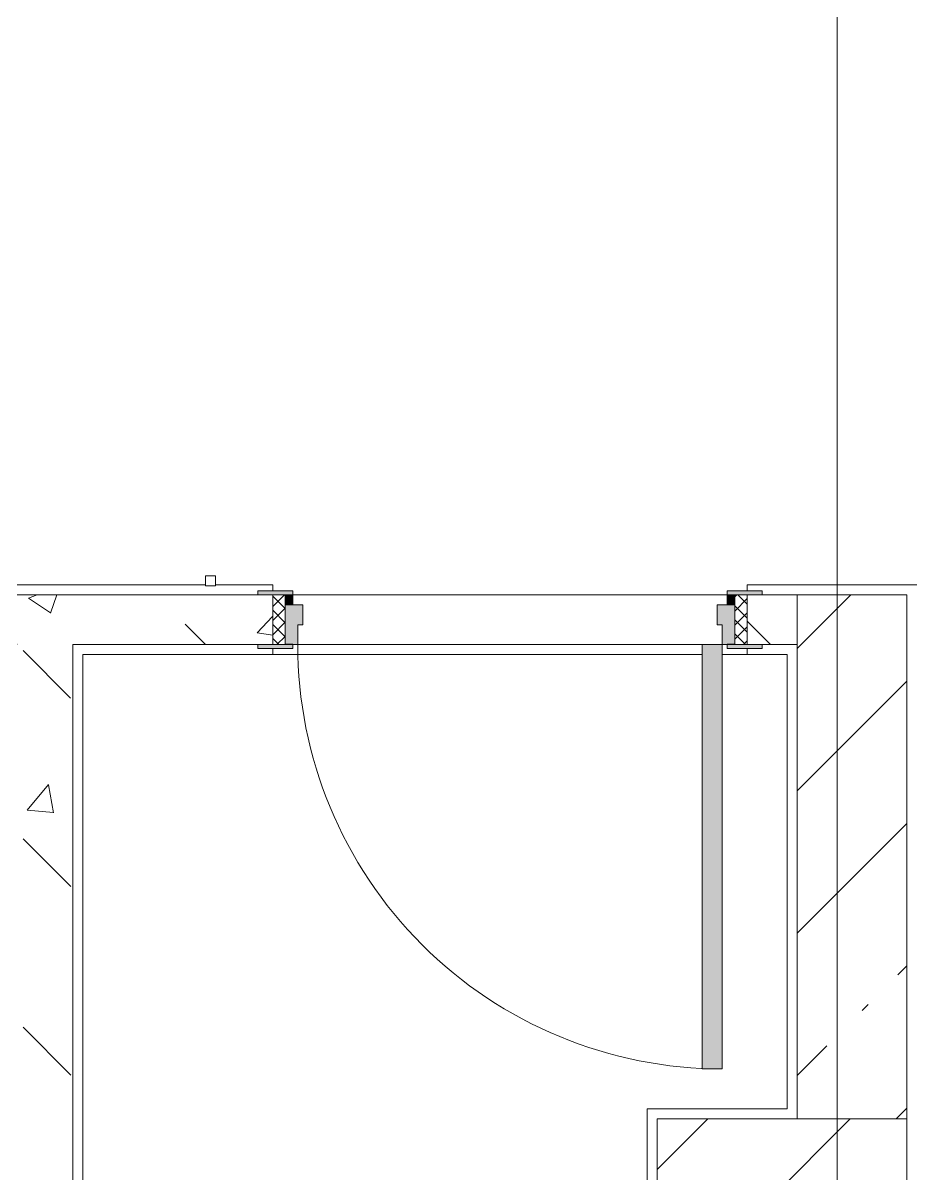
# Model space of a CAD drawing. Header units: millimetres. Extents: x 81494 to 296443, y -8553 to 29000.
# Drawn here: x 252363 to 254141, y 18990 to 21295 of the extents above; entities that cross this region are included whole.
import ezdxf

# ---------------------------------------------------------------- set-up
doc = ezdxf.new("R2010")
doc.units = ezdxf.units.MM
for name, color, linetype, lineweight, true_color in [('A-DOOR-5', 7, 'Continuous', 5, 0xe2e2e2), ('A-DOOR-6', 7, 'Continuous', 5, 0xaaaaaa), ('A-DOOR-FRAM-4', 7, 'Continuous', 5, 0xe2e2e2), ('A-DOOR-FRAM-5', 7, 'Continuous', 5, 0xaaaaaa), ('A-FLOR-2', 7, 'Continuous', 5, 0xaaaaaa), ('I-WALL-5', 7, 'Continuous', 5, 0x787878)]:
    doc.layers.add(name, color=color, linetype=linetype, lineweight=lineweight, true_color=true_color)
for name, color, linetype, lineweight in [('A-WALL', 7, 'Continuous', 9), ('A-WALL-4', 7, 'Continuous', 5), ('I-WALL-3', 7, 'Continuous', 5), ('S-COLS-1', 7, 'Continuous', 5), ('Оси', 7, 'Continuous', 9)]:
    doc.layers.add(name, color=color, linetype=linetype, lineweight=lineweight)
pattern_1 = [(135, (169433.17, 0), (-377.1708, -377.1708), [533.4, -88.9, 17.78, -88.9]), (135, (169433.17, 376.94), (-377.1708, -377.1708), []), (50, (169433.17, 0), (637.6445, -55.7866), [66.675, -733.425]), (355, (169433.2, 0), (-123.3494, 668.699), [53.34, -586.74]), (100.451, (169486.3, -4.65), (514.299, 612.908), [56.665, -623.315]), (46.184, (169433.2, 177.8), (948.7764, -147.15), [100.012, -1100.137]), (96.636, (169512.2, 165.5), (830.909, 865.997), [84.998, -934.973]), (351.184, (169433.2, 177.8), (830.918, 865.988), [80.01, -880.11]), (21, (169522.07, 133.35), (530.6506, -357.9283), [66.675, -733.425]), (326, (169522.1, 133.35), (216.308, 644.6585), [53.34, -586.74]), (71.451, (169566.3, 103.5), (746.9596, 286.7243), [56.665, -623.315]), (37.5, (169433.17, 0), (10.81053, 295.9426), [16.764, -562.864, 16.764, -578.866, -588.962]), (37.5, (169433.17, 0), (10.81053, 295.9426), [-1175.258, 16.764, -572.198]), (7.5, (169433.17, 0), (233.8692, 350.6318), [16.764, -322.834, 16.764, -549.529, -224.472]), (7.5, (169433.17, 0), (233.8692, 350.6318), [-905.891, 16.764, -207.708]), (327.5, (169234.92, 0), (474.5678, -20.0513), [16.764, -205.486, 16.764, -676.656, -920.115]), (327.5, (169234.92, 0), (474.5678, -20.0513), [-915.67, 16.764, -903.351]), (317.5, (169146.02, 0), (518.4522, 88.9934), [16.764, -272.161, 16.764, -443.738, -653.415]), (317.5, (169146.02, 0), (518.4522, 88.9934), [-749.427, 16.764, -636.651])]

# ---------------------------------------------------------------- blocks, each defined once
blk = doc.blocks.new('110_Дверь_СКБ_1Ст_Внутренняя1 - Д-7_п__950x2100h_Туалет-V243-1_3_4_птичка')
at = {"layer": 'A-DOOR-5'}
h = blk.add_hatch(color=256, dxfattribs=at)
h.paths.add_polyline_path([(462.5, 50), (437.5, 50), (437.5, 10), (427.5, 10), (427.5, -30), (462.5, -30)])
h.paths.add_polyline_path([(-422.5, 50), (-437.5, 50), (-437.5, -30), (-402.5, -30), (-402.5, 10), (-412.5, 10), (-412.5, 50)])
at = {"layer": 'A-DOOR-6'}
h = blk.add_hatch(dxfattribs=at)
h.set_pattern_fill('FP_24', color=256, style=0, pattern_type=2)
h.set_pattern_definition([(135, (1826.41, 114.685), (-14.14214, -14.14214), []), (225, (1826.41, 114.685), (14.14214, -14.14214), [])])
h.paths.add_polyline_path([(487.5, 50), (462.5, 50), (462.5, -50), (487.5, -50)])
at = {"layer": 'A-DOOR-FRAM-4'}
for points in [[(-412.5, 900), (-412.5, 50), (-372.5, 50), (-372.5, 900)], [(-492.5, 58), (-492.5, 50), (-422.5, 50), (-422.5, 58), (-462.5, 58)], [(467.5, 58), (447.5, 58), (447.5, 50), (517.5, 50), (517.5, 58), (487.5, 58)], [(-437.5, -30), (-437.5, -50), (-422.5, -50), (-422.5, -30)], [(447.5, -30), (447.5, -50), (462.5, -50), (462.5, -30)], [(-492.5, -50), (-492.5, -58), (-422.5, -58), (-422.5, -50), (-462.5, -50)], [(487.5, -50), (447.5, -50), (447.5, -58), (517.5, -58), (517.5, -50), (488.2, -50)]]:
    blk.add_hatch(color=256, dxfattribs=at).paths.add_polyline_path(points)
at = {"layer": 'A-DOOR-FRAM-5'}
h = blk.add_hatch(dxfattribs=at)
h.set_pattern_fill('FP_25', color=256, style=0, pattern_type=2)
h.set_pattern_definition([(45, (-296.384, 114.685), (-14.1421, 14.1421), []), (135, (-296.384, 114.685), (-14.1421, -14.1421), [])])
h.paths.add_polyline_path([(-437.5, 50), (-462.5, 50), (-462.5, -50), (-437.5, -50)])
at = {"layer": 'A-DOOR-6'}
for p, q in [((-412.5, 900), (-412.5, 50)), ((-372.5, 900), (-412.5, 900)), ((-372.5, 50), (-372.5, 900)), ((-412.5, 50), (-372.5, 50))]:
    blk.add_line(p, q, dxfattribs=at)
blk.add_arc((-412.5, 50), 850, 360, 90, dxfattribs=at)
at = {"layer": 'A-DOOR-FRAM-5'}
for p, q in [((-422.5, 58), (-492.5, 58)), ((-492.5, 58), (-492.5, 50)), ((-492.5, 50), (-422.5, 50)), ((-437.5, 50), (-462.5, 50)), ((-462.5, 50), (-462.5, -50)), ((-412.5, 50), (-437.5, 50)), ((-437.5, 50), (-437.5, -30)), ((-437.5, -50), (-437.5, 50)), ((-422.5, 50), (-437.5, 50)), ((-437.5, 50), (-437.5, 49)), ((-437.5, 49), (-422.5, 49)), ((-422.5, 50), (-422.5, 58)), ((-422.5, 49), (-422.5, 50)), ((-412.5, 10), (-412.5, 50)), ((437.5, 50), (437.5, 10)), ((462.5, 50), (437.5, 50)), ((517.5, 58), (447.5, 58)), ((447.5, 58), (447.5, 50)), ((462.5, 50), (447.5, 50)), ((447.5, 50), (447.5, 49)), ((447.5, 50), (517.5, 50)), ((447.5, 49), (462.5, 49)), ((462.5, -30), (462.5, 50)), ((487.5, 50), (462.5, 50)), ((462.5, 50), (462.5, -50)), ((462.5, 49), (462.5, 50)), ((487.5, -50), (487.5, 50)), ((517.5, 50), (517.5, 58)), ((-402.5, 10), (-412.5, 10)), ((-402.5, -30), (-402.5, 10)), ((437.5, 10), (427.5, 10)), ((427.5, 10), (427.5, -30)), ((-437.5, -30), (-402.5, -30)), ((-422.5, -30), (-437.5, -30)), ((-437.5, -30), (-437.5, -50)), ((-422.5, -50), (-422.5, -30)), ((427.5, -30), (462.5, -30)), ((462.5, -30), (447.5, -30)), ((447.5, -30), (447.5, -50)), ((462.5, -50), (462.5, -30)), ((-422.5, -50), (-492.5, -50)), ((-492.5, -50), (-492.5, -58)), ((-492.5, -58), (-422.5, -58)), ((-462.5, -50), (-437.5, -50)), ((-437.5, -50), (-422.5, -50)), ((-422.5, -58), (-422.5, -50)), ((447.5, -50), (462.5, -50)), ((517.5, -50), (447.5, -50)), ((447.5, -50), (447.5, -58)), ((447.5, -58), (517.5, -58)), ((462.5, -50), (487.5, -50)), ((517.5, -58), (517.5, -50))]:
    blk.add_line(p, q, dxfattribs=at)
blk = doc.blocks.new('BSC_Колонна _Прямоугольная - 500х500-V272-1_3_4_птичка')
at = {"layer": 'S-COLS-1'}
h = blk.add_hatch(dxfattribs=at)
h.set_pattern_fill('FP_177', color=256, style=0, pattern_type=2)
h.set_pattern_definition([(45, (-84450, -18850), (-285.1231, 285.1231), []), (45, (-84164.88, -18850), (-285.1231, 285.1231), [504.031, -100.806, 16.764, -84.042])])
h.paths.add_polyline_path([(250, -250), (250, 250), (-250, 250), (-250, -250), (215.7, -250)])
for p, q in [((250, 250), (-250, 250)), ((-250, 250), (-250, -250)), ((250, -250), (250, 250)), ((-250, -250), (250, -250))]:
    blk.add_line(p, q, dxfattribs=at)

msp = doc.modelspace()

# ---------------------------------------------------------------- hatches: boundary and pattern name
at = {"layer": 'I-WALL-3'}
h = msp.add_hatch(dxfattribs=at)
h.set_pattern_fill('FP_96', color=256, style=0, pattern_type=2)
h.set_pattern_definition([(45, (169433.17, 0), (-285.1231, 285.1231), []), (45, (169718.3, 0), (-285.1231, 285.1231), [504.031, -100.806, 16.764, -84.042])])
h.paths.add_polyline_path([(254066.1, 19100), (254133.2, 19100), (254133.2, 20150), (253913.2, 20150), (253913.2, 19100)])
at = {"layer": 'I-WALL-5'}
h = msp.add_hatch(dxfattribs=at)
h.set_pattern_fill('FP_125', color=256, style=0, pattern_type=2)
h.set_pattern_definition(pattern_1)
h.paths.add_polyline_path([(251116.5, 20050), (251163.2, 20050), (251163.2, 20150), (250983.2, 20150), (250983.2, 20050), (251003.2, 20050)])
h.paths.add_polyline_path([(252293.2, 20050), (252863.2, 20050), (252862.5, 20150), (252263.2, 20150), (252263.2, 20050)])
h.paths.add_polyline_path([(253893.2, 20050), (253913.2, 20050), (253913.2, 20150), (253813.2, 20150), (253813.2, 20050), (253843.2, 20050)])
h = msp.add_hatch(dxfattribs=at)
h.set_pattern_fill('FP_125', color=256, style=0, pattern_type=2)
h.set_pattern_definition(pattern_1)
h.paths.add_polyline_path([(252363.2, 15250), (252463.2, 15250), (252458.3, 20050), (252363.2, 20050), (252363.2, 15270)])

# ---------------------------------------------------------------- linework, layer by layer
at = {"layer": 'A-FLOR-2'}
for p, q in [((252263.2, 20170), (252728.7, 20170)), ((252748.7, 20170), (252863.2, 20170)), ((252863.2, 20170), (252863.2, 20158)), ((253813.2, 20158), (253813.2, 20170)), ((253813.2, 20170), (255003.2, 20170)), ((252863.2, 20042), (252863.2, 20030)), ((253813.2, 20030), (253813.2, 20042)), ((253723.2, 20030), (252483.2, 20030)), ((252483.2, 20030), (252483.2, 17850)), ((253893.2, 20030), (253763.2, 20030)), ((253893.2, 19120), (253893.2, 20030)), ((253613.2, 18580), (253613.2, 19120)), ((253613.2, 19120), (253893.2, 19120))]:
    msp.add_line(p, q, dxfattribs=at)
at = {"layer": 'A-WALL'}
msp.add_line((253913.2, 20050), (253913.2, 20150), dxfattribs=at)
at = {"layer": 'A-WALL-4'}
for p, q in [((252748.7, 20188), (252728.7, 20188)), ((252728.7, 20188), (252728.7, 20168)), ((252748.7, 20168), (252748.7, 20188)), ((252728.7, 20168), (252748.7, 20168))]:
    msp.add_line(p, q, dxfattribs=at)
at = {"layer": 'I-WALL-3'}
for p, q in [((252833.2, 20150), (252293.2, 20150)), ((252903.2, 20150), (253773.2, 20150)), ((254133.2, 20150), (253843.2, 20150)), ((254133.2, 19100), (254133.2, 20150)), ((252463.2, 20050), (252833.2, 20050)), ((252463.2, 17830), (252463.2, 20050)), ((253723.2, 20050), (252913.2, 20050)), ((253843.2, 20050), (253913.2, 20050)), ((253913.2, 20050), (253913.2, 19100))]:
    msp.add_line(p, q, dxfattribs=at)
at = {"layer": 'Оси'}
msp.add_line((253993.2, 10029.8), (253993.2, 21915.1), dxfattribs=at)

# ---------------------------------------------------------------- block references
at = {"layer": 'A-DOOR-6', "rotation": 180}
msp.add_blockref('110_Дверь_СКБ_1Ст_Внутренняя1 - Д-7_п__950x2100h_Туалет-V243-1_3_4_птичка', (253350.7, 20100), dxfattribs=at)
at = {"layer": 'S-COLS-1'}
msp.add_blockref('BSC_Колонна _Прямоугольная - 500х500-V272-1_3_4_птичка', (253883.2, 18850), dxfattribs=at)

doc.saveas('drawing.dxf')
